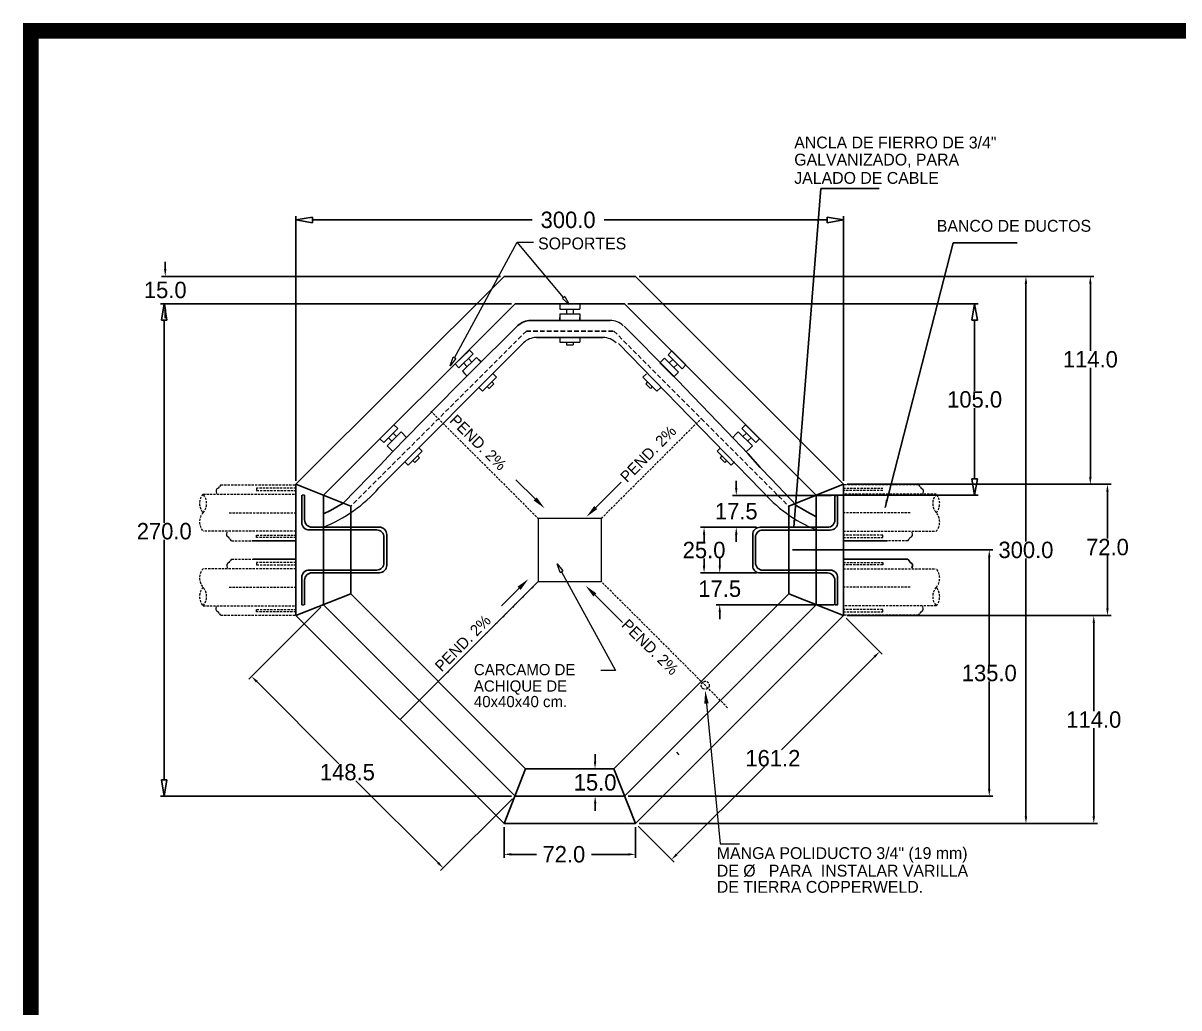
# Model space of a CAD drawing. Header units: centimetres. Extents: x 201 to 3483, y 96 to 2223.
# Drawn here: x 201 to 834, y 1683 to 2223 of the extents above; entities that cross this region are included whole.
import ezdxf
from ezdxf.enums import TextEntityAlignment as Align

# ---------------------------------------------------------------- set-up
doc = ezdxf.new("R2010")
doc.units = ezdxf.units.CM
doc.header["$LTSCALE"] = 10
doc.header["$MEASUREMENT"] = 0
doc.linetypes.add('HIDDEN', pattern=[0.375, 0.25, -0.125])
doc.linetypes.add('HIDDEN2', pattern=[0.1875, 0.125, -0.0625])
doc.layers.get('0').update_dxf_attribs({"linetype": 'CONTINUOUS'})
doc.layers.get('DEFPOINTS').update_dxf_attribs({"color": 2, "linetype": 'CONTINUOUS'})
for name, color, linetype in [('CABLES Y VARILLAS', 7, 'CONTINUOUS'), ('DIM', 7, 'CONTINUOUS'), ('Ductos', 30, 'CONTINUOUS'), ('MARCO', 7, 'CONTINUOUS'), ('REGISTRO', 1, 'CONTINUOUS'), ('TEXTOS', 7, 'CONTINUOUS'), ('VARILLAS', 30, 'CONTINUOUS')]:
    doc.layers.add(name, color=color, linetype=linetype)
doc.styles.get("Standard").update_dxf_attribs({"font": ''})
doc.styles.add('Zurich', font='')
doc.styles.get('Standard').set_extended_font_data('Zurich Ex BT')
doc.styles.get('Zurich').set_extended_font_data('Zurich Ex BT')
doc.dimstyles.get("Standard").update_dxf_attribs({"dimtxt": 9, "dimasz": 4, "dimexe": 2, "dimexo": 2, "dimgap": 0.09, "dimtad": 0, "dimtih": 1, "dimtoh": 1, "dimdec": 1, "dimzin": 0, "dimdsep": 46, "dimtxsty": 'Standard', "dimcen": 0.09, "dimadec": 0, "dimazin": 0, "dimtfac": 1, "dimtdec": 1, "dimtofl": 0, "dimtmove": 0, "dimatfit": 3, "dimfxl": 0, "dimtolj": 1, "dimtzin": 0, "dimarcsym": 0})

# ---------------------------------------------------------------- blocks, each defined once
blk = doc.blocks.new('_ClosedBlank')
at = {"color": 0, "linetype": 'ByBlock', "lineweight": -2}
for p, q in [((-1, 0.167), (0, 0)), ((-1, 0.167), (-1, -0.167)), ((0, 0), (-1, -0.167))]:
    blk.add_line(p, q, dxfattribs=at)
blk = doc.blocks.new('*D4')
at = {"layer": 'DEFPOINTS', "color": 0}
for p in [(650.02, 2114.99), (350.02, 1970.07), (650.02, 1970.07)]:
    blk.add_point(p, dxfattribs=at)
at = {"layer": 'DIM', "color": 0, "lineweight": -2}
for p, q in [((350.02, 1972.07), (350.02, 2116.99)), ((359.02, 2114.99), (479.39, 2114.99)), ((641.02, 2114.99), (518.81, 2114.99)), ((650.02, 1972.07), (650.02, 2116.99))]:
    blk.add_line(p, q, dxfattribs=at)
at = {"layer": 'DIM', "color": 0, "lineweight": -2, "xscale": 9, "yscale": 9, "zscale": 9, "rotation": 180}
blk.add_blockref('_ClosedBlank', (350.02, 2114.99), dxfattribs=at)
at = {"layer": 'DIM', "color": 0, "lineweight": -2, "xscale": 9, "yscale": 9, "zscale": 9}
blk.add_blockref('_ClosedBlank', (650.02, 2114.99), dxfattribs=at)
at = {"layer": 'DIM', "color": 0, "insert": (499.1, 2114.99), "char_height": 9, "attachment_point": 5}
blk.add_mtext('\\A1;300.0', dxfattribs=at)
blk = doc.blocks.new('*D5')
at = {"layer": 'DEFPOINTS', "color": 0}
for p in [(470.05, 2069.07), (277.85, 1799.07), (470.02, 1799.07)]:
    blk.add_point(p, dxfattribs=at)
at = {"layer": 'DIM', "color": 0, "lineweight": -2}
for p, q in [((468.05, 2069.07), (275.85, 2069.07)), ((277.85, 2060.07), (277.85, 1949)), ((277.85, 1808.07), (277.85, 1939.66)), ((468.02, 1799.07), (275.85, 1799.07))]:
    blk.add_line(p, q, dxfattribs=at)
at = {"layer": 'DIM', "color": 0, "lineweight": -2, "xscale": 9, "yscale": 9, "zscale": 9}
for p, rotation in [((277.85, 2069.07), 90), ((277.85, 1799.07), 270)]:
    blk.add_blockref('_ClosedBlank', p, dxfattribs=dict(at, rotation=rotation))
at = {"layer": 'DIM', "color": 0, "insert": (277.85, 1944.33), "char_height": 9, "attachment_point": 5}
blk.add_mtext('\\A1;270.0', dxfattribs=at)
blk = doc.blocks.new('*D6')
at = {"layer": 'DEFPOINTS', "color": 0}
for p in [(499.96, 1814.07), (500.02, 1799.07), (513.93, 1799.12)]:
    blk.add_point(p, dxfattribs=at)
at = {"layer": 'DIM', "color": 0, "lineweight": -2}
for p, q in [((513.86, 1818.12), (513.85, 1822.12)), ((501.96, 1814.07), (515.87, 1814.12)), ((502.02, 1799.07), (515.93, 1799.12)), ((513.95, 1795.12), (513.96, 1791.12))]:
    blk.add_line(p, q, dxfattribs=at)
at = {"layer": 'DIM', "color": 0}
for points in [[(514.53, 1818.12), (513.19, 1818.11), (513.87, 1814.12)], [(514.61, 1795.12), (513.28, 1795.11), (513.93, 1799.12)]]:
    blk.add_solid(points, dxfattribs=at)
at = {"layer": 'DIM', "color": 0, "insert": (513.9, 1806.62), "char_height": 9, "attachment_point": 5}
blk.add_mtext('\\A1;15.0', dxfattribs=at)
blk = doc.blocks.new('*D18')
at = {"layer": 'DEFPOINTS', "color": 0}
for p in [(604.25, 1946.51), (573.6, 1921.51), (604.25, 1921.51)]:
    blk.add_point(p, dxfattribs=at)
at = {"layer": 'DIM', "color": 0, "lineweight": -2}
for p, q in [((602.25, 1946.51), (571.6, 1946.51)), ((573.6, 1942.51), (573.6, 1938.68)), ((573.6, 1925.51), (573.6, 1929.35)), ((602.25, 1921.51), (571.6, 1921.51))]:
    blk.add_line(p, q, dxfattribs=at)
at = {"layer": 'DIM', "color": 0}
for points in [[(572.93, 1942.51), (574.26, 1942.51), (573.6, 1946.51)], [(572.93, 1925.51), (574.26, 1925.51), (573.6, 1921.51)]]:
    blk.add_solid(points, dxfattribs=at)
at = {"layer": 'DIM', "color": 0, "insert": (573.6, 1934.01), "char_height": 9, "attachment_point": 5}
blk.add_mtext('\\A1;25.0', dxfattribs=at)
blk = doc.blocks.new('*D19')
at = {"layer": 'DEFPOINTS', "color": 0}
for p in [(645.25, 1964.01), (591.23, 1946.51), (604.25, 1946.51)]:
    blk.add_point(p, dxfattribs=at)
at = {"layer": 'DIM', "color": 0, "lineweight": -2}
for p, q in [((591.23, 1968.01), (591.23, 1972.01)), ((643.25, 1964.01), (589.23, 1964.01)), ((602.25, 1946.51), (589.23, 1946.51)), ((591.23, 1942.51), (591.23, 1938.51))]:
    blk.add_line(p, q, dxfattribs=at)
at = {"layer": 'DIM', "color": 0}
for points in [[(590.57, 1968.01), (591.9, 1968.01), (591.23, 1964.01)], [(590.57, 1942.51), (591.9, 1942.51), (591.23, 1946.51)]]:
    blk.add_solid(points, dxfattribs=at)
at = {"layer": 'DIM', "color": 0, "insert": (591.23, 1955.26), "char_height": 9, "attachment_point": 5}
blk.add_mtext('\\A1;17.5', dxfattribs=at)
blk = doc.blocks.new('*D20')
at = {"layer": 'DEFPOINTS', "color": 0}
for p in [(582.18, 1921.51), (604.25, 1921.51), (646.75, 1904.06)]:
    blk.add_point(p, dxfattribs=at)
at = {"layer": 'DIM', "color": 0, "lineweight": -2}
for p, q in [((582.18, 1925.51), (582.18, 1929.51)), ((602.25, 1921.51), (580.18, 1921.51)), ((644.75, 1904.06), (580.18, 1904.06)), ((582.18, 1900.06), (582.18, 1896.06))]:
    blk.add_line(p, q, dxfattribs=at)
at = {"layer": 'DIM', "color": 0}
for points in [[(581.52, 1925.51), (582.85, 1925.51), (582.18, 1921.51)], [(581.52, 1900.06), (582.85, 1900.06), (582.18, 1904.06)]]:
    blk.add_solid(points, dxfattribs=at)
at = {"layer": 'DIM', "color": 0, "insert": (582.18, 1912.79), "char_height": 9, "attachment_point": 5}
blk.add_mtext('\\A1;17.5', dxfattribs=at)
blk = doc.blocks.new('*D40')
at = {"layer": 'DEFPOINTS', "color": 0}
for p in [(365.02, 1904.07), (470.02, 1799.07), (430.7, 1759.75)]:
    blk.add_point(p, dxfattribs=at)
at = {"layer": 'DIM', "color": 0, "lineweight": -2}
for p, q in [((363.6, 1902.65), (324.29, 1863.34)), ((328.53, 1861.92), (373.53, 1816.92)), ((427.87, 1762.58), (382.87, 1807.58)), ((468.6, 1797.65), (429.29, 1758.34))]:
    blk.add_line(p, q, dxfattribs=at)
at = {"layer": 'DIM', "color": 0}
for points in [[(329, 1862.39), (328.06, 1861.45), (325.7, 1864.75)], [(428.34, 1763.05), (427.4, 1762.11), (430.7, 1759.75)]]:
    blk.add_solid(points, dxfattribs=at)
at = {"layer": 'DIM', "color": 0, "insert": (378.2, 1812.25), "char_height": 9, "attachment_point": 5}
blk.add_mtext('\\A1;148.5', dxfattribs=at)
blk = doc.blocks.new('*D41')
at = {"layer": 'DEFPOINTS', "color": 0}
for p in [(464.02, 1784.07), (536.02, 1784.07), (536.02, 1767.23)]:
    blk.add_point(p, dxfattribs=at)
at = {"layer": 'DIM', "color": 0, "lineweight": -2}
for p, q in [((464.02, 1782.07), (464.02, 1765.23)), ((536.02, 1782.07), (536.02, 1765.23)), ((468.02, 1767.23), (481.73, 1767.23)), ((532.02, 1767.23), (511.86, 1767.23))]:
    blk.add_line(p, q, dxfattribs=at)
at = {"layer": 'DIM', "color": 0}
for points in [[(468.02, 1767.9), (468.02, 1766.56), (464.02, 1767.23)], [(532.02, 1767.9), (532.02, 1766.56), (536.02, 1767.23)]]:
    blk.add_solid(points, dxfattribs=at)
at = {"layer": 'DIM', "color": 0, "insert": (496.79, 1767.23), "char_height": 9, "attachment_point": 5}
blk.add_mtext('\\A1;72.0', dxfattribs=at)
blk = doc.blocks.new('*D42')
at = {"layer": 'DEFPOINTS', "color": 0}
for p in [(536.02, 2084.07), (536.02, 1784.07), (749.93, 1784.07)]:
    blk.add_point(p, dxfattribs=at)
at = {"layer": 'DIM', "color": 0, "lineweight": -2}
for p, q in [((538.02, 2084.07), (751.93, 2084.07)), ((749.93, 2080.07), (749.93, 1938.73)), ((749.93, 1788.07), (749.93, 1929.4)), ((538.02, 1784.07), (751.93, 1784.07))]:
    blk.add_line(p, q, dxfattribs=at)
at = {"layer": 'DIM', "color": 0}
for points in [[(749.27, 2080.07), (750.6, 2080.07), (749.93, 2084.07)], [(749.27, 1788.07), (750.6, 1788.07), (749.93, 1784.07)]]:
    blk.add_solid(points, dxfattribs=at)
at = {"layer": 'DIM', "color": 0, "insert": (749.93, 1934.07), "char_height": 9, "attachment_point": 5}
blk.add_mtext('\\A1;300.0', dxfattribs=at)
blk = doc.blocks.new('*D43')
at = {"layer": 'DEFPOINTS', "color": 0}
for p in [(536.02, 2084.07), (650.02, 1970.07), (785.22, 1970.07)]:
    blk.add_point(p, dxfattribs=at)
at = {"layer": 'DIM', "color": 0, "lineweight": -2}
for p, q in [((538.02, 2084.07), (787.22, 2084.07)), ((785.22, 2080.07), (785.22, 2043.23)), ((785.22, 1974.07), (785.22, 2033.9)), ((652.02, 1970.07), (787.22, 1970.07))]:
    blk.add_line(p, q, dxfattribs=at)
at = {"layer": 'DIM', "color": 0}
for points in [[(784.55, 2080.07), (785.89, 2080.07), (785.22, 2084.07)], [(784.55, 1974.07), (785.89, 1974.07), (785.22, 1970.07)]]:
    blk.add_solid(points, dxfattribs=at)
at = {"layer": 'DIM', "color": 0, "insert": (785.22, 2038.56), "char_height": 9, "attachment_point": 5}
blk.add_mtext('\\A1;114.0', dxfattribs=at)
blk = doc.blocks.new('*D44')
at = {"layer": 'DEFPOINTS', "color": 0}
for p in [(650.02, 1970.07), (650.02, 1898.07), (794.59, 1898.07)]:
    blk.add_point(p, dxfattribs=at)
at = {"layer": 'DIM', "color": 0, "lineweight": -2}
for p, q in [((652.02, 1970.07), (796.59, 1970.07)), ((794.59, 1966.07), (794.59, 1940.3)), ((794.59, 1902.07), (794.59, 1930.96)), ((652.02, 1898.07), (796.59, 1898.07))]:
    blk.add_line(p, q, dxfattribs=at)
at = {"layer": 'DIM', "color": 0}
for points in [[(793.93, 1966.07), (795.26, 1966.07), (794.59, 1970.07)], [(793.93, 1902.07), (795.26, 1902.07), (794.59, 1898.07)]]:
    blk.add_solid(points, dxfattribs=at)
at = {"layer": 'DIM', "color": 0, "insert": (794.59, 1935.63), "char_height": 9, "attachment_point": 5}
blk.add_mtext('\\A1;72.0', dxfattribs=at)
blk = doc.blocks.new('*D45')
at = {"layer": 'DEFPOINTS', "color": 0}
for p in [(650.02, 1898.07), (536.02, 1784.07), (787.11, 1784.07)]:
    blk.add_point(p, dxfattribs=at)
at = {"layer": 'DIM', "color": 0, "lineweight": -2}
for p, q in [((652.02, 1898.07), (789.11, 1898.07)), ((787.11, 1894.07), (787.11, 1845.73)), ((787.11, 1788.07), (787.11, 1836.4)), ((538.02, 1784.07), (789.11, 1784.07))]:
    blk.add_line(p, q, dxfattribs=at)
at = {"layer": 'DIM', "color": 0}
for points in [[(786.44, 1894.07), (787.78, 1894.07), (787.11, 1898.07)], [(786.44, 1788.07), (787.78, 1788.07), (787.11, 1784.07)]]:
    blk.add_solid(points, dxfattribs=at)
at = {"layer": 'DIM', "color": 0, "insert": (787.11, 1841.07), "char_height": 9, "attachment_point": 5}
blk.add_mtext('\\A1;114.0', dxfattribs=at)
blk = doc.blocks.new('*D46')
at = {"layer": 'DEFPOINTS', "color": 0}
for p in [(650.02, 1898.07), (536.02, 1784.07), (555.75, 1764.33)]:
    blk.add_point(p, dxfattribs=at)
at = {"layer": 'DIM', "color": 0, "lineweight": -2}
for p, q in [((651.43, 1896.65), (671.17, 1876.91)), ((666.92, 1875.5), (615.96, 1824.54)), ((558.58, 1767.16), (606.62, 1815.19)), ((537.43, 1782.65), (557.17, 1762.91))]:
    blk.add_line(p, q, dxfattribs=at)
at = {"layer": 'DIM', "color": 0}
for points in [[(666.45, 1875.97), (667.39, 1875.03), (669.75, 1878.33)], [(558.11, 1767.63), (559.05, 1766.69), (555.75, 1764.33)]]:
    blk.add_solid(points, dxfattribs=at)
at = {"layer": 'DIM', "color": 0, "insert": (611.29, 1819.87), "char_height": 9, "attachment_point": 5}
blk.add_mtext('\\A1;161.2', dxfattribs=at)
blk = doc.blocks.new('*D47')
at = {"layer": 'DEFPOINTS', "color": 0}
for p in [(529.9, 2069.07), (721.82, 2069.07), (634.9, 1964.07)]:
    blk.add_point(p, dxfattribs=at)
at = {"layer": 'DIM', "color": 0, "lineweight": -2}
for p, q in [((531.9, 2069.07), (723.82, 2069.07)), ((721.82, 2060.07), (721.82, 2021.23)), ((721.82, 1973.07), (721.82, 2011.9)), ((636.9, 1964.07), (723.82, 1964.07))]:
    blk.add_line(p, q, dxfattribs=at)
at = {"layer": 'DIM', "color": 0, "lineweight": -2, "xscale": 9, "yscale": 9, "zscale": 9}
for p, rotation in [((721.82, 2069.07), 90), ((721.82, 1964.07), 270)]:
    blk.add_blockref('_ClosedBlank', p, dxfattribs=dict(at, rotation=rotation))
at = {"layer": 'DIM', "color": 0, "insert": (721.82, 2016.57), "char_height": 9, "attachment_point": 5}
blk.add_mtext('\\A1;105.0', dxfattribs=at)
blk = doc.blocks.new('*D48')
at = {"layer": 'DEFPOINTS', "color": 0}
for p in [(464.02, 2084.07), (278.41, 2069.07), (470.13, 2069.07)]:
    blk.add_point(p, dxfattribs=at)
at = {"layer": 'DIM', "color": 0, "lineweight": -2}
for p, q in [((278.41, 2088.07), (278.41, 2092.07)), ((462.02, 2084.07), (276.41, 2084.07)), ((468.13, 2069.07), (276.41, 2069.07)), ((278.41, 2065.07), (278.41, 2061.07))]:
    blk.add_line(p, q, dxfattribs=at)
at = {"layer": 'DIM', "color": 0}
for points in [[(277.74, 2088.07), (279.07, 2088.07), (278.41, 2084.07)], [(277.74, 2065.07), (279.07, 2065.07), (278.41, 2069.07)]]:
    blk.add_solid(points, dxfattribs=at)
at = {"layer": 'DIM', "color": 0, "insert": (278.41, 2076.57), "char_height": 9, "attachment_point": 5}
blk.add_mtext('\\A1;15.0', dxfattribs=at)
blk = doc.blocks.new('*D80')
at = {"layer": 'DEFPOINTS', "color": 0}
for p in [(620.02, 1934.07), (530.02, 1799.07), (729.85, 1799.07)]:
    blk.add_point(p, dxfattribs=at)
at = {"layer": 'DIM', "color": 0, "lineweight": -2}
for p, q in [((622.02, 1934.07), (731.85, 1934.07)), ((729.85, 1930.07), (729.85, 1871.23)), ((729.85, 1803.07), (729.85, 1861.9)), ((532.02, 1799.07), (731.85, 1799.07))]:
    blk.add_line(p, q, dxfattribs=at)
at = {"layer": 'DIM', "color": 0}
for points in [[(729.19, 1930.07), (730.52, 1930.07), (729.85, 1934.07)], [(729.19, 1803.07), (730.52, 1803.07), (729.85, 1799.07)]]:
    blk.add_solid(points, dxfattribs=at)
at = {"layer": 'DIM', "color": 0, "insert": (729.85, 1866.57), "char_height": 9, "attachment_point": 5}
blk.add_mtext('\\A1;135.0', dxfattribs=at)
blk = doc.blocks.new('Marco-Reg')
at = {"layer": 'MARCO', "linetype": 'Continuous', "const_width": 8.49}
blk.add_lwpolyline([(3479.07, 100), (3479.07, 2218.66), (204.79, 2218.66), (204.79, 100)], close=True, dxfattribs=at)

msp = doc.modelspace()

# ---------------------------------------------------------------- linework, layer by layer
at = {"lineweight": 5}
for p, q in [((505.45, 2069.07), (494.58, 2069.06)), ((494.58, 2069.06), (494.58, 2066.16)), ((494.58, 2066.16), (505.45, 2066.17)), ((498.21, 2066.16), (498.21, 2063.45)), ((501.83, 2066.17), (501.83, 2063.46)), ((505.45, 2069.07), (505.45, 2066.17)), ((494.59, 2063.45), (505.46, 2063.46)), ((494.59, 2063.45), (494.59, 2061.57)), ((505.46, 2063.46), (505.46, 2061.57)), ((437.28, 2036.03), (445.04, 2043.64)), ((447.07, 2041.57), (439.31, 2033.96)), ((448.97, 2039.64), (441.21, 2032.02)), ((444.49, 2039.03), (446.39, 2037.1)), ((445.04, 2043.64), (447.07, 2041.57)), ((448.97, 2039.64), (450.29, 2038.3)), ((551.92, 2039.21), (550.59, 2037.88)), ((551.92, 2039.21), (559.62, 2031.54)), ((555.88, 2043.19), (553.84, 2041.13)), ((553.84, 2041.13), (561.53, 2033.46)), ((563.58, 2035.51), (555.88, 2043.19)), ((437.28, 2036.03), (439.31, 2033.96)), ((441.9, 2036.5), (443.8, 2034.56)), ((556.4, 2038.57), (554.49, 2036.66)), ((558.97, 2036.02), (557.05, 2034.1)), ((563.58, 2035.51), (561.53, 2033.46)), ((441.21, 2032.02), (442.54, 2030.67)), ((459.95, 2028.73), (452.25, 2021.05)), ((458.04, 2030.65), (459.95, 2028.73)), ((541.99, 2030.65), (540.08, 2028.73)), ((540.08, 2028.73), (547.78, 2021.05)), ((559.62, 2031.54), (558.28, 2030.2)), ((450.37, 2022.95), (452.25, 2021.05)), ((454.82, 2023.61), (455.84, 2022.59)), ((458.41, 2025.15), (455.84, 2022.59)), ((457.39, 2026.17), (458.41, 2025.15)), ((542.64, 2026.17), (541.62, 2025.15)), ((541.62, 2025.15), (544.19, 2022.59)), ((545.21, 2023.61), (544.19, 2022.59)), ((549.66, 2022.95), (547.78, 2021.05)), ((396.02, 1995.06), (403.72, 2002.74)), ((403.72, 2002.74), (405.76, 2000.68)), ((596.31, 2002.74), (594.27, 2000.68)), ((604.01, 1995.06), (596.31, 2002.74)), ((396.02, 1995.06), (398.07, 1993)), ((405.76, 2000.68), (398.07, 1993)), ((407.68, 1998.76), (399.98, 1991.08)), ((400.63, 1995.56), (402.55, 1993.64)), ((403.2, 1998.12), (405.11, 1996.2)), ((407.68, 1998.76), (410.66, 1995.78)), ((592.35, 1998.76), (591.07, 1997.48)), ((592.35, 1998.76), (600.05, 1991.08)), ((594.27, 2000.68), (601.96, 1993)), ((596.83, 1998.12), (594.92, 1996.2)), ((599.4, 1995.56), (597.48, 1993.64)), ((604.01, 1995.06), (601.96, 1993)), ((399.98, 1991.08), (403.04, 1988.02)), ((419.25, 1988.25), (411.55, 1980.57)), ((417.42, 1990.08), (419.25, 1988.25)), ((582.61, 1990.08), (580.78, 1988.25)), ((580.78, 1988.25), (588.48, 1980.57)), ((600.05, 1991.08), (598.69, 1989.72)), ((409.75, 1982.37), (411.55, 1980.57)), ((414.11, 1983.13), (415.14, 1982.1)), ((417.7, 1984.66), (415.14, 1982.1)), ((416.68, 1985.69), (417.7, 1984.66)), ((583.35, 1985.69), (582.33, 1984.66)), ((582.33, 1984.66), (584.89, 1982.1)), ((585.92, 1983.13), (584.89, 1982.1)), ((590.28, 1982.37), (588.48, 1980.57))]:
    msp.add_line(p, q, dxfattribs=at)
for p, q in [((494.59, 2061.57), (494.59, 2059.93)), ((500.02, 2059.93), (505.46, 2059.93)), ((505.46, 2061.57), (505.46, 2059.93)), ((450.29, 2038.3), (451.44, 2037.13)), ((550.59, 2037.88), (549.44, 2036.73)), ((553.28, 2032.88), (557.12, 2029.04)), ((442.54, 2030.67), (443.69, 2029.5)), ((558.28, 2030.2), (557.12, 2029.04)), ((591.07, 1997.48), (589.31, 1995.76)), ((598.69, 1989.72), (596.9, 1988.02)), ((645.25, 1964.01), (646.75, 1964.01))]:
    msp.add_line(p, q)
at = {"linetype": 'HIDDEN', "lineweight": 5}
msp.add_line((625.94, 1993.36), (626.96, 1994.38), dxfattribs=at)
at = {"lineweight": 5}
for points in [[(436.88, 2039.43), (471.19, 2102.77), (480.12, 2102.77)], [(496.61, 2072.48), (471.19, 2102.77), (480.12, 2102.77)], [(495.5, 1922.17), (525.13, 1868), (517.02, 1868)]]:
    msp.add_lwpolyline(points, dxfattribs=at)
at = {"linetype": 'HIDDEN2', "lineweight": 5}
msp.add_circle((574.22, 1859.92), 2.19, dxfattribs=at)
at = {"layer": 'CABLES Y VARILLAS'}
for p, q in [((500.02, 2059.93), (478.63, 2059.93)), ((500.01, 2059.93), (522.14, 2059.93)), ((445.63, 2031.41), (471.61, 2057.05)), ((555.49, 2030.79), (529.8, 2056.72)), ((494.6, 2050.52), (481.71, 2050.52)), ((494.6, 2050.52), (505.47, 2050.52)), ((505.47, 2050.52), (518.36, 2050.52)), ((438.01, 2023.65), (445.63, 2031.41)), ((410.65, 1995.77), (438.01, 2023.65)), ((590.06, 1994.76), (563.02, 2022.95)), ((403.04, 1988.01), (410.65, 1995.77)), ((597.59, 1986.92), (590.06, 1994.76))]:
    msp.add_line(p, q, dxfattribs=at)
at = {"layer": 'CABLES Y VARILLAS', "linetype": 'HIDDEN'}
for p, q in [((476.24, 2054.07), (380.02, 1958.05)), ((476.24, 2054.07), (524.21, 2054.07)), ((524.21, 2054.07), (572.06, 2006.11)), ((572.06, 2006.11), (620.02, 1958.03))]:
    msp.add_line(p, q, dxfattribs=at)
at = {"layer": 'CABLES Y VARILLAS', "lineweight": 5}
for p, q in [((395.51, 1968.08), (474.62, 2047.58)), ((494.6, 2050.52), (494.6, 2047.94)), ((494.6, 2047.94), (505.47, 2047.95)), ((498.22, 2047.94), (498.23, 2046.49)), ((498.23, 2046.49), (501.85, 2046.5)), ((501.85, 2047.95), (501.85, 2046.5)), ((505.47, 2050.52), (505.47, 2047.95)), ((604.9, 1966.91), (526.68, 2047.29))]:
    msp.add_line(p, q, dxfattribs=at)
at = {"layer": 'CABLES Y VARILLAS'}
for points in [[(403.04, 1988.01), (396.16, 1980.51), (389.87, 1974.17)], [(597.59, 1986.92), (604.39, 1979.34), (610.6, 1972.93)], [(375.86, 1959.7), (389.87, 1974.17)], [(624.45, 1958.31), (610.6, 1972.93)], [(375.86, 1959.7), (368.9, 1955.66), (365.02, 1953.85)], [(624.45, 1958.31), (631.36, 1954.19), (635.23, 1952.33)]]:
    msp.add_lwpolyline(points, dxfattribs=at)
msp.add_arc((478.63, 2049.93), 10, 90, 134.61702, dxfattribs=at)
at = {"layer": 'CABLES Y VARILLAS', "lineweight": 5}
for centre, radius, start, end in [((522.14, 2049.93), 10, 44.45889, 90), ((481.71, 2040.52), 10, 90, 135.13952), ((518.32, 2040.52), 10, 44.86048, 90), ((335.3, 2021.05), 80.19, 291.75142, 318.66245), ((665.7, 2019.19), 80.19, 220.69413, 247.60516)]:
    msp.add_arc(centre, radius, start, end, dxfattribs=at)
at = {"layer": 'DIM', "linetype": 'Continuous', "lineweight": 5}
for p, q in [((574.92, 1849.88), (582.35, 1773.03)), ((582.35, 1773.03), (592.97, 1772.9))]:
    msp.add_line(p, q, dxfattribs=at)
at = {"layer": 'DIM', "lineweight": -2}
msp.add_line((532.02, 1799.07), (704.68, 1799.07), dxfattribs=at)
at = {"layer": 'DIM', "linetype": 'Continuous', "lineweight": 5}
msp.add_solid([(573.72, 1849.77), (576.12, 1850), (574.25, 1857.06)], dxfattribs=at)
at = {"layer": 'Ductos', "linetype": 'HIDDEN2', "lineweight": 5}
for p, q in [((308.85, 1969.81), (307.98, 1968.65)), ((308.85, 1969.81), (350.02, 1969.81)), ((691.06, 1969.81), (649.9, 1969.81)), ((691.06, 1969.81), (691.93, 1968.65)), ((299.13, 1964.67), (350.02, 1964.67)), ((306.75, 1967.6), (306.22, 1966.89)), ((306.22, 1966.89), (306.22, 1966.19)), ((306.22, 1966.19), (306.57, 1964.78)), ((307.46, 1967.95), (306.75, 1967.6)), ((307.98, 1968.65), (307.46, 1967.95)), ((312.44, 1964.78), (312.44, 1964.67)), ((350.02, 1968), (328.45, 1968)), ((328.45, 1968), (328.45, 1966.64)), ((328.45, 1966.64), (350.02, 1966.64)), ((649.9, 1968), (671.47, 1968)), ((671.47, 1966.64), (649.9, 1966.64)), ((700.79, 1964.67), (649.9, 1964.67)), ((691.93, 1968.65), (692.46, 1967.95)), ((692.46, 1967.95), (693.17, 1967.6)), ((693.17, 1967.6), (693.7, 1966.89)), ((693.7, 1966.19), (693.34, 1964.78)), ((693.7, 1966.89), (693.7, 1966.19)), ((313.37, 1954.44), (350.02, 1954.44)), ((686.55, 1954.44), (649.9, 1954.44)), ((350.02, 1944.36), (299.13, 1944.36)), ((312.09, 1942.69), (312.44, 1944.1)), ((649.9, 1944.36), (700.79, 1944.36)), ((687.83, 1942.69), (687.47, 1944.1)), ((312.09, 1941.99), (312.09, 1942.69)), ((312.62, 1941.28), (312.09, 1941.99)), ((313.33, 1940.93), (312.62, 1941.28)), ((313.86, 1940.22), (313.33, 1940.93)), ((314.72, 1939.07), (313.86, 1940.22)), ((314.72, 1939.07), (350.02, 1939.07)), ((328.45, 1940.88), (328.45, 1942.24)), ((328.45, 1942.24), (350.02, 1942.24)), ((350.02, 1940.88), (328.45, 1940.88)), ((671.47, 1942.24), (649.9, 1942.24)), ((649.9, 1940.88), (671.47, 1940.88)), ((685.19, 1939.07), (649.9, 1939.07)), ((671.47, 1940.88), (671.47, 1942.24)), ((685.19, 1939.07), (686.06, 1940.22)), ((686.06, 1940.22), (686.59, 1940.93)), ((686.59, 1940.93), (687.3, 1941.28)), ((687.3, 1941.28), (687.83, 1941.99)), ((687.83, 1941.99), (687.83, 1942.69)), ((312.62, 1926.85), (312.09, 1926.14)), ((312.09, 1926.14), (312.09, 1925.44)), ((312.09, 1925.44), (312.44, 1924.03)), ((313.33, 1927.2), (312.62, 1926.85)), ((313.86, 1927.91), (313.33, 1927.2)), ((314.72, 1929.07), (313.86, 1927.91)), ((314.72, 1929.07), (350.02, 1929.07)), ((350.02, 1927.25), (328.45, 1927.25)), ((328.45, 1927.25), (328.45, 1925.89)), ((328.45, 1925.89), (350.02, 1925.89)), ((649.9, 1927.25), (671.47, 1927.25)), ((671.47, 1925.89), (649.9, 1925.89)), ((671.47, 1927.25), (671.47, 1925.89)), ((350.02, 1923.77), (299.13, 1923.77)), ((649.9, 1923.77), (700.79, 1923.77)), ((313.37, 1913.69), (350.02, 1913.69)), ((686.55, 1913.69), (649.9, 1913.69)), ((299.13, 1903.46), (350.02, 1903.46)), ((306.22, 1901.94), (306.57, 1903.35)), ((306.22, 1901.24), (306.22, 1901.94)), ((306.75, 1900.53), (306.22, 1901.24)), ((307.46, 1900.18), (306.75, 1900.53)), ((307.98, 1899.48), (307.46, 1900.18)), ((312.44, 1903.35), (312.44, 1903.46)), ((328.45, 1900.13), (328.45, 1901.49)), ((328.45, 1901.49), (350.02, 1901.49)), ((350.02, 1900.13), (328.45, 1900.13)), ((700.79, 1903.46), (649.9, 1903.46)), ((671.47, 1901.49), (649.9, 1901.49)), ((649.9, 1900.13), (671.47, 1900.13)), ((671.47, 1900.13), (671.47, 1901.49)), ((687.47, 1903.35), (687.47, 1903.46)), ((691.93, 1899.48), (692.46, 1900.18)), ((692.46, 1900.18), (693.17, 1900.53)), ((693.17, 1900.53), (693.7, 1901.24)), ((693.7, 1901.94), (693.34, 1903.35)), ((693.7, 1901.24), (693.7, 1901.94)), ((308.85, 1898.32), (307.98, 1899.48)), ((308.85, 1898.32), (350.02, 1898.32)), ((691.06, 1898.32), (649.9, 1898.32)), ((691.06, 1898.32), (691.93, 1899.48))]:
    msp.add_line(p, q, dxfattribs=at)
for centre, start, end in [((304.93, 1959.59), 138.81407, 221.18593), ((293.33, 1959.59), 318.81407, 41.18593), ((706.59, 1959.59), 138.81407, 221.18593), ((694.98, 1959.59), 318.81407, 41.18593), ((304.93, 1949.44), 138.81407, 221.18593), ((694.98, 1949.44), 318.81407, 41.18593), ((304.93, 1918.69), 138.81407, 221.18593), ((694.98, 1918.69), 318.81407, 41.18593), ((304.93, 1908.54), 138.81407, 221.18593), ((293.33, 1908.54), 318.81407, 41.18593), ((706.59, 1908.54), 138.81407, 221.18593), ((694.98, 1908.54), 318.81407, 41.18593)]:
    msp.add_arc(centre, 7.71, start, end, dxfattribs=at)
at = {"layer": 'REGISTRO'}
for p, q in [((553.28, 2032.88), (549.44, 2036.73)), ((563.02, 2022.95), (555.49, 2030.79)), ((350.02, 1970.07), (380.02, 1958.05)), ((650.02, 1970.07), (620.02, 1958.03)), ((380.02, 1910.07), (380.02, 1958.05)), ((620.02, 1958.03), (620.02, 1934.07)), ((620.02, 1910.07), (620.02, 1934.07)), ((407.02, 1841.07), (482.71, 1916.76)), ((350.02, 1898.07), (380.02, 1910.07)), ((380.02, 1910.07), (475.74, 1814.07)), ((620.02, 1910.07), (524.18, 1814.07)), ((650.02, 1898.07), (620.02, 1910.07)), ((464.02, 1784.07), (475.74, 1814.07)), ((475.74, 1814.07), (524.18, 1814.07)), ((475.74, 1814.07), (524.18, 1814.07)), ((536.02, 1784.07), (524.18, 1814.07))]:
    msp.add_line(p, q, dxfattribs=at)
at = {"layer": 'REGISTRO', "linetype": 'HIDDEN2', "lineweight": 5}
for p, q in [((423.87, 2010.22), (482.71, 1951.37)), ((517.32, 1951.37), (572.06, 2006.11)), ((354.74, 1964.07), (353.24, 1964.07)), ((482.71, 1916.76), (413.56, 1847.61)), ((353.24, 1904.07), (354.74, 1904.07))]:
    msp.add_line(p, q, dxfattribs=at)
at = {"layer": 'REGISTRO', "linetype": 'Continuous', "lineweight": 5}
for p, q in [((481.12, 1962.03), (470.52, 1972.62)), ((514.27, 1957.34), (528.15, 1971.21)), ((517.32, 1951.37), (482.71, 1951.37)), ((482.71, 1951.37), (482.71, 1916.76)), ((517.32, 1916.76), (517.32, 1951.37)), ((472.28, 1913.11), (462.6, 1903.44)), ((482.71, 1916.76), (517.32, 1916.76)), ((513.8, 1909.4), (528.93, 1894.28)), ((558.42, 1823.27), (559.84, 1821.84))]:
    msp.add_line(p, q, dxfattribs=at)
at = {"layer": 'REGISTRO'}
for points in [[(350.02, 1970.07), (464.02, 2084.07), (536.02, 2084.07), (650.02, 1970.07), (650.02, 1898.07), (536.02, 1784.07), (464.02, 1784.07), (350.02, 1898.07)], [(365.02, 1964.07), (470.13, 2069.07), (530.02, 2069.07), (635.02, 1964.07), (635.02, 1934.07), (635.02, 1904.07), (530.02, 1799.07), (470.02, 1799.07), (530.02, 1799.07), (470.02, 1799.07), (365.02, 1904.07), (365.02, 1934.07)]]:
    msp.add_lwpolyline(points, close=True, dxfattribs=at)
for points in [[(353.24, 1964.07), (353.24, 1949.07, 0.414214), (357.24, 1945.07), (394.24, 1945.07, -0.414214), (398.24, 1941.07), (398.24, 1927.07, -0.414214), (394.24, 1923.07), (357.24, 1923.07, 0.414214), (353.24, 1919.07), (353.24, 1904.07)], [(354.74, 1964.07), (354.74, 1950.57, 0.414214), (358.74, 1946.57), (395.74, 1946.57, -0.414214), (399.74, 1942.57), (399.74, 1925.57, -0.414214), (395.74, 1921.57), (358.74, 1921.57, 0.414214), (354.74, 1917.57), (354.74, 1904.07)], [(646.75, 1964.01), (646.75, 1949.01, -0.414214), (642.75, 1945.01), (605.75, 1945.01, 0.414214), (601.75, 1941.01), (601.75, 1927.01, 0.414214), (605.75, 1923.01), (642.75, 1923.01, -0.414214), (646.75, 1919.01), (646.75, 1904.01), (645.25, 1904.01), (645.25, 1917.51, 0.414214), (641.25, 1921.51), (604.25, 1921.51, -0.414214), (600.25, 1925.51), (600.25, 1942.51, -0.414214), (604.25, 1946.51), (641.25, 1946.51, 0.414214), (645.25, 1950.51), (645.25, 1964.01)]]:
    msp.add_lwpolyline(points, format="xyb", dxfattribs=at)
at = {"layer": 'REGISTRO', "linetype": 'Continuous', "lineweight": 5}
for points in [[(481.97, 1962.88), (480.27, 1961.18), (486.22, 1956.93)], [(515.12, 1956.49), (513.42, 1958.19), (509.17, 1952.24)], [(471.43, 1913.96), (473.13, 1912.26), (477.39, 1918.21)], [(512.95, 1908.55), (514.65, 1910.25), (508.7, 1914.49)]]:
    msp.add_solid(points, dxfattribs=at)
at = {"layer": 'TEXTOS', "linetype": 'HIDDEN2', "lineweight": 5}
msp.add_line((586.47, 1847.61), (517.32, 1916.76), dxfattribs=at)
at = {"layer": 'VARILLAS'}
for p, q in [((350.02, 1939.07), (325.85, 1939.07)), ((350.02, 1939.07), (326.53, 1939.07)), ((350.02, 1934.07), (350.02, 1939.07)), ((649.9, 1939.07), (674.07, 1939.07)), ((649.9, 1939.07), (673.39, 1939.07)), ((350.02, 1934.07), (350.02, 1929.07)), ((380.02, 1934.06), (380.02, 1934.06)), ((350.02, 1929.07), (326.53, 1929.07)), ((350.02, 1923.77), (350.02, 1903.61))]:
    msp.add_line(p, q, dxfattribs=at)
msp.add_lwpolyline([(687.47, 1924.03), (687.83, 1925.44), (687.83, 1926.14), (687.3, 1926.85), (686.59, 1927.2), (686.06, 1927.91), (685.19, 1929.07), (649.9, 1929.07), (673.39, 1929.07)], dxfattribs=at)

# ---------------------------------------------------------------- block references
at = {"lineweight": 5, "yscale": 4.907373328424001, "zscale": 4.90737332842584}
for p, xscale, rotation in [((499.76, 2068.72), 4.907373328427734, 310.0023280795053), ((434.54, 2035.11), 4.907373328427337, 241.5592987865963), ((493.15, 1926.48), 4.907373328425558, 118.6721241027102)]:
    msp.add_blockref('_ClosedBlank', p, dxfattribs=dict(at, xscale=xscale, rotation=rotation))
at = {"layer": 'DIM'}
msp.add_blockref('Marco-Reg', (0, 0), dxfattribs=at)

# ---------------------------------------------------------------- texts
at = {"layer": 'REGISTRO', "linetype": 'Continuous', "lineweight": 5, "style": 'Zurich'}
for rotation, p in [(315.45946, (433.73, 2004.6)), (45.45946, (531.4, 1970.65)), (45.45946, (429.86, 1866.89)), (315.45946, (527.91, 1892.44))]:
    msp.add_text('PEND. 2%', height=6.134, rotation=rotation, dxfattribs=at).set_placement(p)
at = {"layer": 'TEXTOS', "lineweight": 5}
for s, p in [('ANCLA DE FIERRO DE 3/4"', (623, 2157.44)), ('GALVANIZADO, PARA', (623, 2148.08)), ('JALADO DE CABLE', (623, 2138.04)), ('BANCO DE DUCTOS ', (701.11, 2111.78)), ('SOPORTES', (482.67, 2102.11))]:
    msp.add_text(s, height=6.5, dxfattribs=at).set_placement(p, align=Align.MIDDLE_LEFT)
at = {"layer": 'TEXTOS', "linetype": 'Continuous', "lineweight": 5, "style": 'Zurich'}
for s, height, p in [('CARCAMO DE', 6.134, (447.51, 1865.44)), ('ACHIQUE DE', 6.134, (447.51, 1856.44)), ('40x40x40 cm.', 6.1342, (447.51, 1847.91))]:
    msp.add_text(s, height=height, dxfattribs=at).set_placement(p)
at = {"layer": 'TEXTOS', "linetype": 'Continuous', "lineweight": 5}
for s, p in [('MANGA POLIDUCTO 3/4" (19 mm) ', (580.59, 1764.65)), ('DE %%C   PARA  INSTALAR VARILLA ', (580.59, 1755.03)), ('DE TIERRA COPPERWELD.', (580.59, 1746.14))]:
    msp.add_text(s, height=6.5, dxfattribs=at).set_placement(p)

# ---------------------------------------------------------------- dimensions: what is measured, and where the dimension line sits
at = {"layer": 'DIM'}
dim = msp.add_linear_dim(base=(650.02, 2114.99), p1=(350.02, 1970.07), p2=(650.02, 1970.07), dimstyle='Standard', override={"dimtxt": 9, "dimasz": 9, "dimblk1": 'ClosedBlank', "dimblk2": 'ClosedBlank', "dimsah": 1}, dxfattribs=at)
dim.commit()
dim.dimension.update_dxf_attribs({"geometry": '*D4', "text_midpoint": (499.1, 2114.99), "dimtype": 160})
for base, p1, p2, picture, middle in [((278.41, 2069.07), (464.02, 2084.07), (470.13, 2069.07), '*D48', (278.41, 2076.57)), ((749.93, 1784.07), (536.02, 2084.07), (536.02, 1784.07), '*D42', (749.93, 1934.07)), ((591.23, 1946.51), (645.25, 1964.01), (604.25, 1946.51), '*D19', (591.23, 1955.26)), ((573.6, 1921.51), (604.25, 1946.51), (604.25, 1921.51), '*D18', (573.6, 1934.01)), ((729.85, 1799.07), (620.02, 1934.07), (530.02, 1799.07), '*D80', (729.85, 1866.57)), ((582.18264377, 1921.51332475), (646.74508839, 1904.06332475), (604.24508839, 1921.51332475), '*D20', (582.18264377, 1912.78832475)), ((787.11, 1784.07), (650.02, 1898.07), (536.02, 1784.07), '*D45', (787.11, 1841.07))]:
    dim = msp.add_linear_dim(base=base, p1=p1, p2=p2, angle=90, dimstyle='Standard', dxfattribs=at)
    dim.commit()
    dim.dimension.update_dxf_attribs({"geometry": picture, "text_midpoint": middle})
for base, p1, p2, angle, picture, middle, dimtype in [((785.22, 1970.07), (536.02, 2084.07), (650.02, 1970.07), 90, '*D43', (785.22, 2038.56), 160), ((794.59, 1898.07), (650.02, 1970.07), (650.02, 1898.07), 90, '*D44', (794.59, 1935.63), 160), ((555.75, 1764.33), (650.02, 1898.07), (536.02, 1784.07), 225, '*D46', (611.29, 1819.87), 161)]:
    dim = msp.add_linear_dim(base=base, p1=p1, p2=p2, angle=angle, dimstyle='Standard', dxfattribs=at)
    dim.commit()
    dim.dimension.update_dxf_attribs({"geometry": picture, "text_midpoint": middle, "dimtype": dimtype})
for base, p1, p2, picture, middle in [((277.85, 1799.07), (470.05, 2069.07), (470.02, 1799.07), '*D5', (277.85, 1944.33)), ((721.82, 2069.07), (634.9, 1964.07), (529.9, 2069.07), '*D47', (721.82, 2016.57))]:
    dim = msp.add_linear_dim(base=base, p1=p1, p2=p2, angle=90, dimstyle='Standard', override={"dimtxt": 9, "dimasz": 9, "dimblk1": 'ClosedBlank', "dimblk2": 'ClosedBlank', "dimsah": 1}, dxfattribs=at)
    dim.commit()
    dim.dimension.update_dxf_attribs({"geometry": picture, "text_midpoint": middle, "dimtype": 160})
for p1, p2, distance, picture, middle in [((365.02, 1904.07), (470.02, 1799.07), -55.6, '*D40', (378.2, 1812.25)), ((499.96, 1814.07), (500.02, 1799.07), 13.92, '*D6', (513.9, 1806.62))]:
    dim = msp.add_aligned_dim(p1=p1, p2=p2, distance=distance, dimstyle='Standard', dxfattribs=at)
    dim.commit()
    dim.dimension.update_dxf_attribs({"geometry": picture, "text_midpoint": middle})
dim = msp.add_linear_dim(base=(536.02, 1767.23), p1=(464.02, 1784.07), p2=(536.02, 1784.07), dimstyle='Standard', dxfattribs=at)
dim.commit()
dim.dimension.update_dxf_attribs({"geometry": '*D41', "text_midpoint": (496.79, 1767.23), "dimtype": 160})

# ---------------------------------------------------------------- leaders
at = {"layer": 'TEXTOS'}
for points in [[(622.75, 1946.51), (637.5, 2132.31), (669.49, 2132.28)], [(672.73, 1957.45), (710.09, 2102.36), (745.2, 2102.36)]]:
    msp.add_leader(points, dimstyle='Standard', override={"dimgap": 0.09, "dimtad": 0}, dxfattribs=at)

doc.saveas('drawing.dxf')
